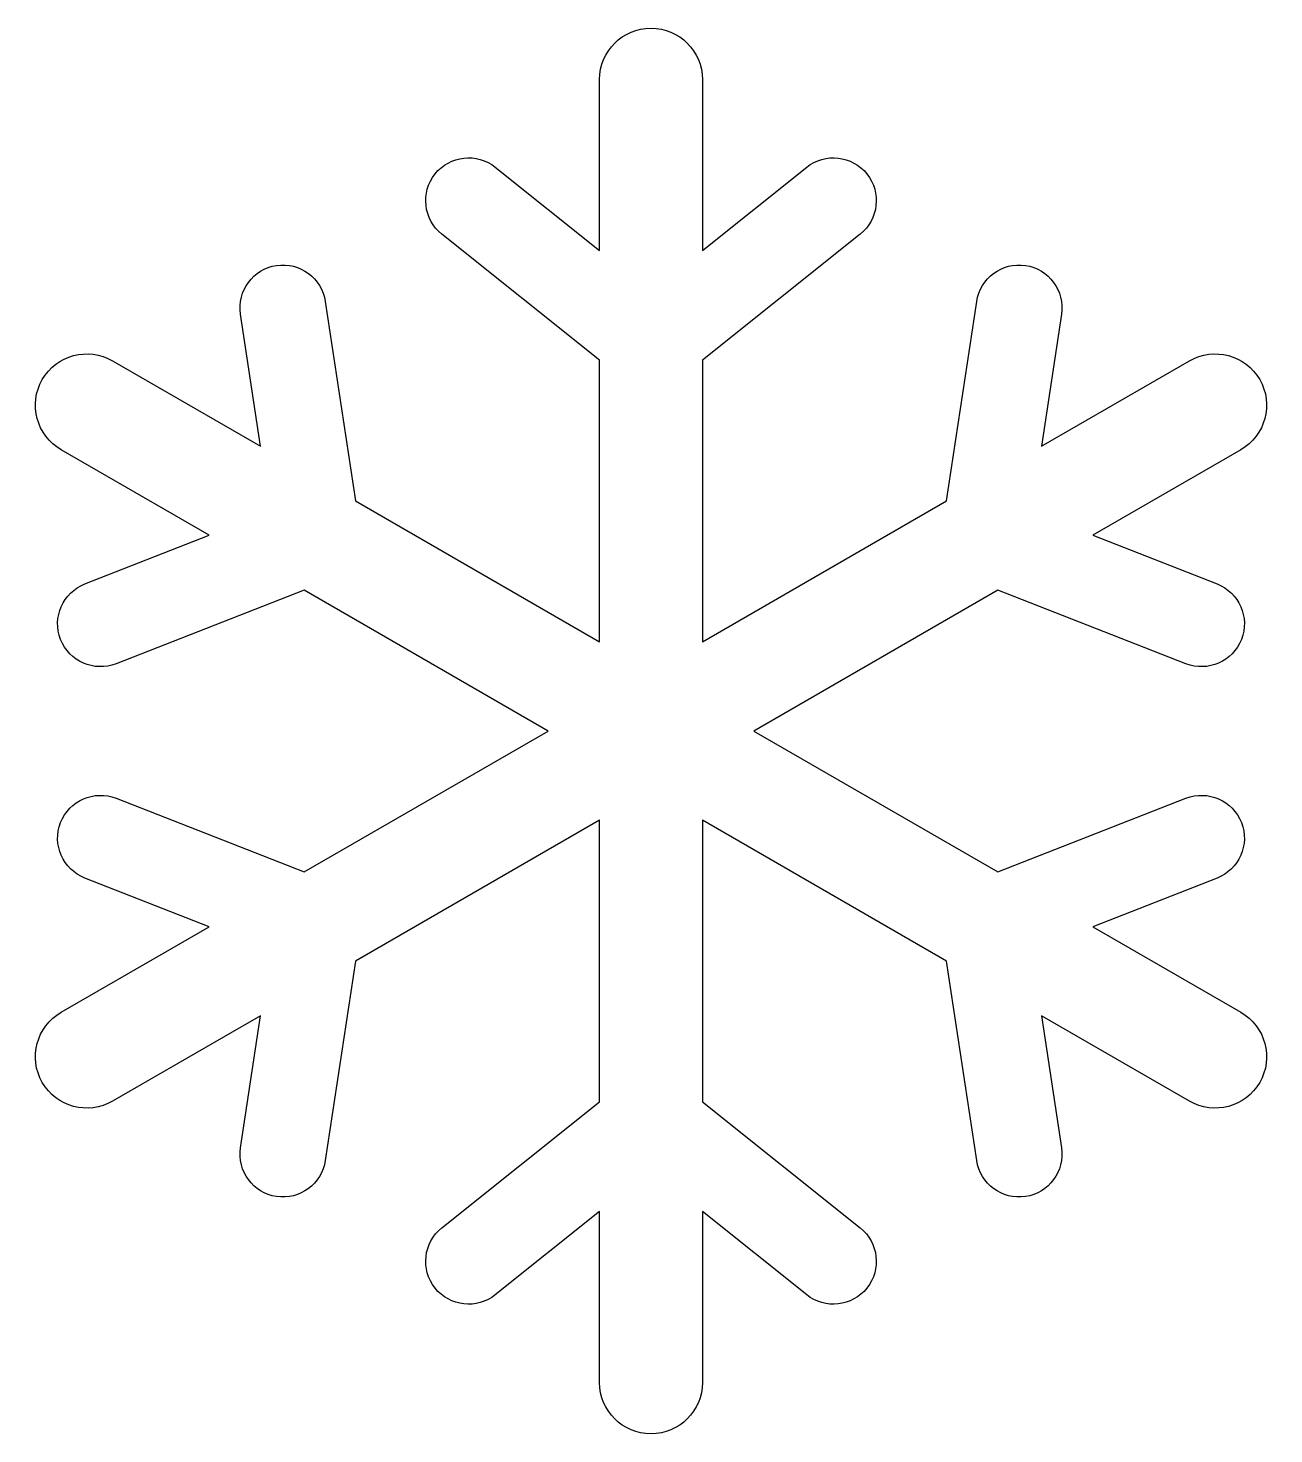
# Model space of a CAD drawing. Header units: centimetres. Extents: x 1 to 127, y -92 to 6.
# Drawn here: x 117.28 to 126.14, y -77.6 to -67.6 of the extents above; entities that cross this region are included whole.
import ezdxf

# ---------------------------------------------------------------- set-up
doc = ezdxf.new("R2010")
doc.units = ezdxf.units.CM
doc.header["$MEASUREMENT"] = 0
doc.layers.add('layer 1', color=7, linetype='Continuous')

msp = doc.modelspace()

# ---------------------------------------------------------------- linework, layer by layer
at = {"layer": 'layer 1', "color": 250}
msp.add_open_spline([(120.97899, -72.59851), (120.97899, -72.59851), (119.24252, -73.60108), (119.24252, -73.60108), (119.24252, -73.60108), (119.24252, -73.60108), (117.90612, -73.07704), (117.90612, -73.07704), (117.90612, -73.07704), (117.74994, -73.01579), (117.57215, -73.09343), (117.51089, -73.24959), (117.51089, -73.24959), (117.44968, -73.40577), (117.52731, -73.58358), (117.68347, -73.64479), (117.68347, -73.64479), (117.68347, -73.64479), (118.56681, -73.99118), (118.56681, -73.99118), (118.56681, -73.99118), (118.56681, -73.99118), (117.51467, -74.59864), (117.51467, -74.59864), (117.51467, -74.59864), (117.34035, -74.69927), (117.28006, -74.9242), (117.38072, -75.09853), (117.38072, -75.09853), (117.48135, -75.27283), (117.70628, -75.33309), (117.8806, -75.23246), (117.8806, -75.23246), (117.8806, -75.23246), (118.93269, -74.62501), (118.93269, -74.62501), (118.93269, -74.62501), (118.93269, -74.62501), (118.79103, -75.56318), (118.79103, -75.56318), (118.79103, -75.56318), (118.76598, -75.72902), (118.88115, -75.88515), (119.04701, -75.9102), (119.04701, -75.9102), (119.21288, -75.93526), (119.36903, -75.82011), (119.39406, -75.65422), (119.39406, -75.65422), (119.39406, -75.65422), (119.60842, -74.23489), (119.60842, -74.23489), (119.60842, -74.23489), (119.60842, -74.23489), (121.34492, -73.23232), (121.34492, -73.23232), (121.34492, -73.23232), (121.34492, -73.23232), (121.34492, -75.23741), (121.34492, -75.23741), (121.34492, -75.23741), (121.34492, -75.23741), (120.22289, -76.13274), (120.22289, -76.13274), (120.22289, -76.13274), (120.09176, -76.23737), (120.0701, -76.43016), (120.17473, -76.56129), (120.17473, -76.56129), (120.27936, -76.69239), (120.47216, -76.71408), (120.60326, -76.60945), (120.60326, -76.60945), (120.60326, -76.60945), (121.34492, -76.01764), (121.34492, -76.01764), (121.34492, -76.01764), (121.34492, -76.01764), (121.34492, -77.23255), (121.34492, -77.23255), (121.34492, -77.23255), (121.34492, -77.43384), (121.50956, -77.5985), (121.71085, -77.5985), (121.71085, -77.5985), (121.91214, -77.5985), (122.07678, -77.43384), (122.07678, -77.23255), (122.07678, -77.23255), (122.07678, -77.23255), (122.07678, -76.01769), (122.07678, -76.01769), (122.07678, -76.01769), (122.07678, -76.01769), (122.81842, -76.60945), (122.81842, -76.60945), (122.81842, -76.60945), (122.94952, -76.71408), (123.14231, -76.69239), (123.24695, -76.56129), (123.24695, -76.56129), (123.35157, -76.43016), (123.32991, -76.23737), (123.19879, -76.13274), (123.19879, -76.13274), (123.19879, -76.13274), (122.07678, -75.23743), (122.07678, -75.23743), (122.07678, -75.23743), (122.07678, -75.23743), (122.07678, -73.23232), (122.07678, -73.23232), (122.07678, -73.23232), (122.07678, -73.23232), (123.81328, -74.23489), (123.81328, -74.23489), (123.81328, -74.23489), (123.81328, -74.23489), (124.02764, -75.65422), (124.02764, -75.65422), (124.02764, -75.65422), (124.05267, -75.82011), (124.20882, -75.93526), (124.37469, -75.9102), (124.37469, -75.9102), (124.54055, -75.88515), (124.65572, -75.72902), (124.63067, -75.56318), (124.63067, -75.56318), (124.63067, -75.56318), (124.489, -74.62501), (124.489, -74.62501), (124.489, -74.62501), (124.489, -74.62501), (125.5411, -75.23246), (125.5411, -75.23246), (125.5411, -75.23246), (125.71542, -75.33309), (125.94035, -75.27283), (126.04098, -75.09853), (126.04098, -75.09853), (126.14164, -74.9242), (126.08135, -74.69927), (125.90703, -74.59864), (125.90703, -74.59864), (125.90703, -74.59864), (124.85488, -73.99118), (124.85488, -73.99118), (124.85488, -73.99118), (124.85488, -73.99118), (125.73823, -73.64479), (125.73823, -73.64479), (125.73823, -73.64479), (125.89439, -73.58358), (125.97201, -73.40577), (125.91081, -73.24959), (125.91081, -73.24959), (125.84955, -73.09343), (125.67176, -73.01579), (125.51558, -73.07704), (125.51558, -73.07704), (125.51558, -73.07704), (124.17918, -73.60108), (124.17918, -73.60108), (124.17918, -73.60108), (124.17918, -73.60108), (122.44271, -72.59853), (122.44271, -72.59853), (122.44271, -72.59853), (122.44271, -72.59853), (124.17918, -71.59596), (124.17918, -71.59596), (124.17918, -71.59596), (124.17918, -71.59596), (125.51555, -72.12), (125.51555, -72.12), (125.51555, -72.12), (125.67171, -72.18125), (125.84952, -72.1036), (125.91076, -71.94742), (125.91076, -71.94742), (125.97198, -71.79127), (125.89436, -71.61345), (125.73821, -71.55224), (125.73821, -71.55224), (125.73821, -71.55224), (124.8549, -71.20583), (124.8549, -71.20583), (124.8549, -71.20583), (124.8549, -71.20583), (125.90699, -70.59841), (125.90699, -70.59841), (125.90699, -70.59841), (126.08133, -70.49776), (126.14161, -70.27283), (126.04096, -70.09853), (126.04096, -70.09853), (125.94033, -69.9242), (125.7154, -69.86395), (125.54107, -69.9646), (125.54107, -69.9646), (125.54107, -69.9646), (124.48893, -70.57204), (124.48893, -70.57204), (124.48893, -70.57204), (124.48893, -70.57204), (124.63062, -69.63385), (124.63062, -69.63385), (124.63062, -69.63385), (124.65567, -69.46801), (124.5405, -69.31188), (124.37466, -69.28681), (124.37466, -69.28681), (124.20878, -69.26178), (124.05264, -69.37692), (124.02759, -69.54281), (124.02759, -69.54281), (124.02759, -69.54281), (123.81323, -70.96217), (123.81323, -70.96217), (123.81323, -70.96217), (123.81323, -70.96217), (122.07678, -71.96471), (122.07678, -71.96471), (122.07678, -71.96471), (122.07678, -71.96471), (122.07678, -69.95958), (122.07678, -69.95958), (122.07678, -69.95958), (122.07678, -69.95958), (123.19879, -69.06427), (123.19879, -69.06427), (123.19879, -69.06427), (123.32991, -68.95963), (123.35157, -68.76685), (123.24695, -68.63572), (123.24695, -68.63572), (123.14231, -68.50462), (122.94952, -68.48293), (122.81842, -68.58756), (122.81842, -68.58756), (122.81842, -68.58756), (122.07678, -69.17932), (122.07678, -69.17932), (122.07678, -69.17932), (122.07678, -69.17932), (122.07678, -67.96446), (122.07678, -67.96446), (122.07678, -67.96446), (122.07678, -67.76317), (121.91214, -67.5985), (121.71085, -67.5985), (121.71085, -67.5985), (121.50956, -67.5985), (121.34492, -67.76317), (121.34492, -67.96446), (121.34492, -67.96446), (121.34492, -67.96446), (121.34492, -69.17937), (121.34492, -69.17937), (121.34492, -69.17937), (121.34492, -69.17937), (120.60326, -68.58756), (120.60326, -68.58756), (120.60326, -68.58756), (120.47216, -68.48293), (120.27936, -68.50462), (120.17473, -68.63572), (120.17473, -68.63572), (120.0701, -68.76685), (120.09176, -68.95963), (120.22289, -69.06427), (120.22289, -69.06427), (120.22289, -69.06427), (121.34492, -69.9596), (121.34492, -69.9596), (121.34492, -69.9596), (121.34492, -69.9596), (121.34492, -71.96471), (121.34492, -71.96471), (121.34492, -71.96471), (121.34492, -71.96471), (119.60847, -70.96217), (119.60847, -70.96217), (119.60847, -70.96217), (119.60847, -70.96217), (119.39411, -69.54281), (119.39411, -69.54281), (119.39411, -69.54281), (119.36906, -69.37692), (119.21292, -69.26178), (119.04704, -69.28681), (119.04704, -69.28681), (118.8812, -69.31188), (118.76603, -69.46801), (118.79108, -69.63385), (118.79108, -69.63385), (118.79108, -69.63385), (118.93277, -70.57204), (118.93277, -70.57204), (118.93277, -70.57204), (118.93277, -70.57204), (117.88063, -69.9646), (117.88063, -69.9646), (117.88063, -69.9646), (117.7063, -69.86395), (117.48137, -69.9242), (117.38074, -70.09853), (117.38074, -70.09853), (117.28009, -70.27283), (117.34037, -70.49776), (117.5147, -70.59841), (117.5147, -70.59841), (117.5147, -70.59841), (118.56679, -71.20583), (118.56679, -71.20583), (118.56679, -71.20583), (118.56679, -71.20583), (117.68349, -71.55224), (117.68349, -71.55224), (117.68349, -71.55224), (117.52734, -71.61345), (117.44971, -71.79127), (117.51094, -71.94742), (117.51094, -71.94742), (117.57218, -72.1036), (117.74999, -72.18125), (117.90615, -72.12), (117.90615, -72.12), (117.90615, -72.12), (119.24252, -71.59596), (119.24252, -71.59596), (119.24252, -71.59596), (119.24252, -71.59596), (120.97899, -72.59851), (120.97899, -72.59851)], degree=3, knots=[0, 0, 0, 0, 0.0117647, 0.0117647, 0.0117647, 0.0117647, 0.0235294, 0.0235294, 0.0235294, 0.0235294, 0.0352941, 0.0352941, 0.0352941, 0.0352941, 0.0470588, 0.0470588, 0.0470588, 0.0470588, 0.0588235, 0.0588235, 0.0588235, 0.0588235, 0.0705882, 0.0705882, 0.0705882, 0.0705882, 0.0823529, 0.0823529, 0.0823529, 0.0823529, 0.0941176, 0.0941176, 0.0941176, 0.0941176, 0.1058824, 0.1058824, 0.1058824, 0.1058824, 0.1176471, 0.1176471, 0.1176471, 0.1176471, 0.1294118, 0.1294118, 0.1294118, 0.1294118, 0.1411765, 0.1411765, 0.1411765, 0.1411765, 0.1529412, 0.1529412, 0.1529412, 0.1529412, 0.1647059, 0.1647059, 0.1647059, 0.1647059, 0.1764706, 0.1764706, 0.1764706, 0.1764706, 0.1882353, 0.1882353, 0.1882353, 0.1882353, 0.2, 0.2, 0.2, 0.2, 0.2117647, 0.2117647, 0.2117647, 0.2117647, 0.2235294, 0.2235294, 0.2235294, 0.2235294, 0.2352941, 0.2352941, 0.2352941, 0.2352941, 0.2470588, 0.2470588, 0.2470588, 0.2470588, 0.2588235, 0.2588235, 0.2588235, 0.2588235, 0.2705882, 0.2705882, 0.2705882, 0.2705882, 0.2823529, 0.2823529, 0.2823529, 0.2823529, 0.2941176, 0.2941176, 0.2941176, 0.2941176, 0.3058824, 0.3058824, 0.3058824, 0.3058824, 0.3176471, 0.3176471, 0.3176471, 0.3176471, 0.3294118, 0.3294118, 0.3294118, 0.3294118, 0.3411765, 0.3411765, 0.3411765, 0.3411765, 0.3529412, 0.3529412, 0.3529412, 0.3529412, 0.3647059, 0.3647059, 0.3647059, 0.3647059, 0.3764706, 0.3764706, 0.3764706, 0.3764706, 0.3882353, 0.3882353, 0.3882353, 0.3882353, 0.4, 0.4, 0.4, 0.4, 0.4117647, 0.4117647, 0.4117647, 0.4117647, 0.4235294, 0.4235294, 0.4235294, 0.4235294, 0.4352941, 0.4352941, 0.4352941, 0.4352941, 0.4470588, 0.4470588, 0.4470588, 0.4470588, 0.4588235, 0.4588235, 0.4588235, 0.4588235, 0.4705882, 0.4705882, 0.4705882, 0.4705882, 0.4823529, 0.4823529, 0.4823529, 0.4823529, 0.4941176, 0.4941176, 0.4941176, 0.4941176, 0.5058824, 0.5058824, 0.5058824, 0.5058824, 0.5176471, 0.5176471, 0.5176471, 0.5176471, 0.5294118, 0.5294118, 0.5294118, 0.5294118, 0.5411765, 0.5411765, 0.5411765, 0.5411765, 0.5529412, 0.5529412, 0.5529412, 0.5529412, 0.5647059, 0.5647059, 0.5647059, 0.5647059, 0.5764706, 0.5764706, 0.5764706, 0.5764706, 0.5882353, 0.5882353, 0.5882353, 0.5882353, 0.6, 0.6, 0.6, 0.6, 0.6117647, 0.6117647, 0.6117647, 0.6117647, 0.6235294, 0.6235294, 0.6235294, 0.6235294, 0.6352941, 0.6352941, 0.6352941, 0.6352941, 0.6470588, 0.6470588, 0.6470588, 0.6470588, 0.6588235, 0.6588235, 0.6588235, 0.6588235, 0.6705882, 0.6705882, 0.6705882, 0.6705882, 0.6823529, 0.6823529, 0.6823529, 0.6823529, 0.6941176, 0.6941176, 0.6941176, 0.6941176, 0.7058824, 0.7058824, 0.7058824, 0.7058824, 0.7176471, 0.7176471, 0.7176471, 0.7176471, 0.7294118, 0.7294118, 0.7294118, 0.7294118, 0.7411765, 0.7411765, 0.7411765, 0.7411765, 0.7529412, 0.7529412, 0.7529412, 0.7529412, 0.7647059, 0.7647059, 0.7647059, 0.7647059, 0.7764706, 0.7764706, 0.7764706, 0.7764706, 0.7882353, 0.7882353, 0.7882353, 0.7882353, 0.8, 0.8, 0.8, 0.8, 0.8117647, 0.8117647, 0.8117647, 0.8117647, 0.8235294, 0.8235294, 0.8235294, 0.8235294, 0.8352941, 0.8352941, 0.8352941, 0.8352941, 0.8470588, 0.8470588, 0.8470588, 0.8470588, 0.8588235, 0.8588235, 0.8588235, 0.8588235, 0.8705882, 0.8705882, 0.8705882, 0.8705882, 0.8823529, 0.8823529, 0.8823529, 0.8823529, 0.8941176, 0.8941176, 0.8941176, 0.8941176, 0.9058824, 0.9058824, 0.9058824, 0.9058824, 0.9176471, 0.9176471, 0.9176471, 0.9176471, 0.9294118, 0.9294118, 0.9294118, 0.9294118, 0.9411765, 0.9411765, 0.9411765, 0.9411765, 0.9529412, 0.9529412, 0.9529412, 0.9529412, 0.9647059, 0.9647059, 0.9647059, 0.9647059, 0.9764706, 0.9764706, 0.9764706, 0.9764706, 1, 1, 1, 1], dxfattribs=at)

doc.saveas('drawing.dxf')
